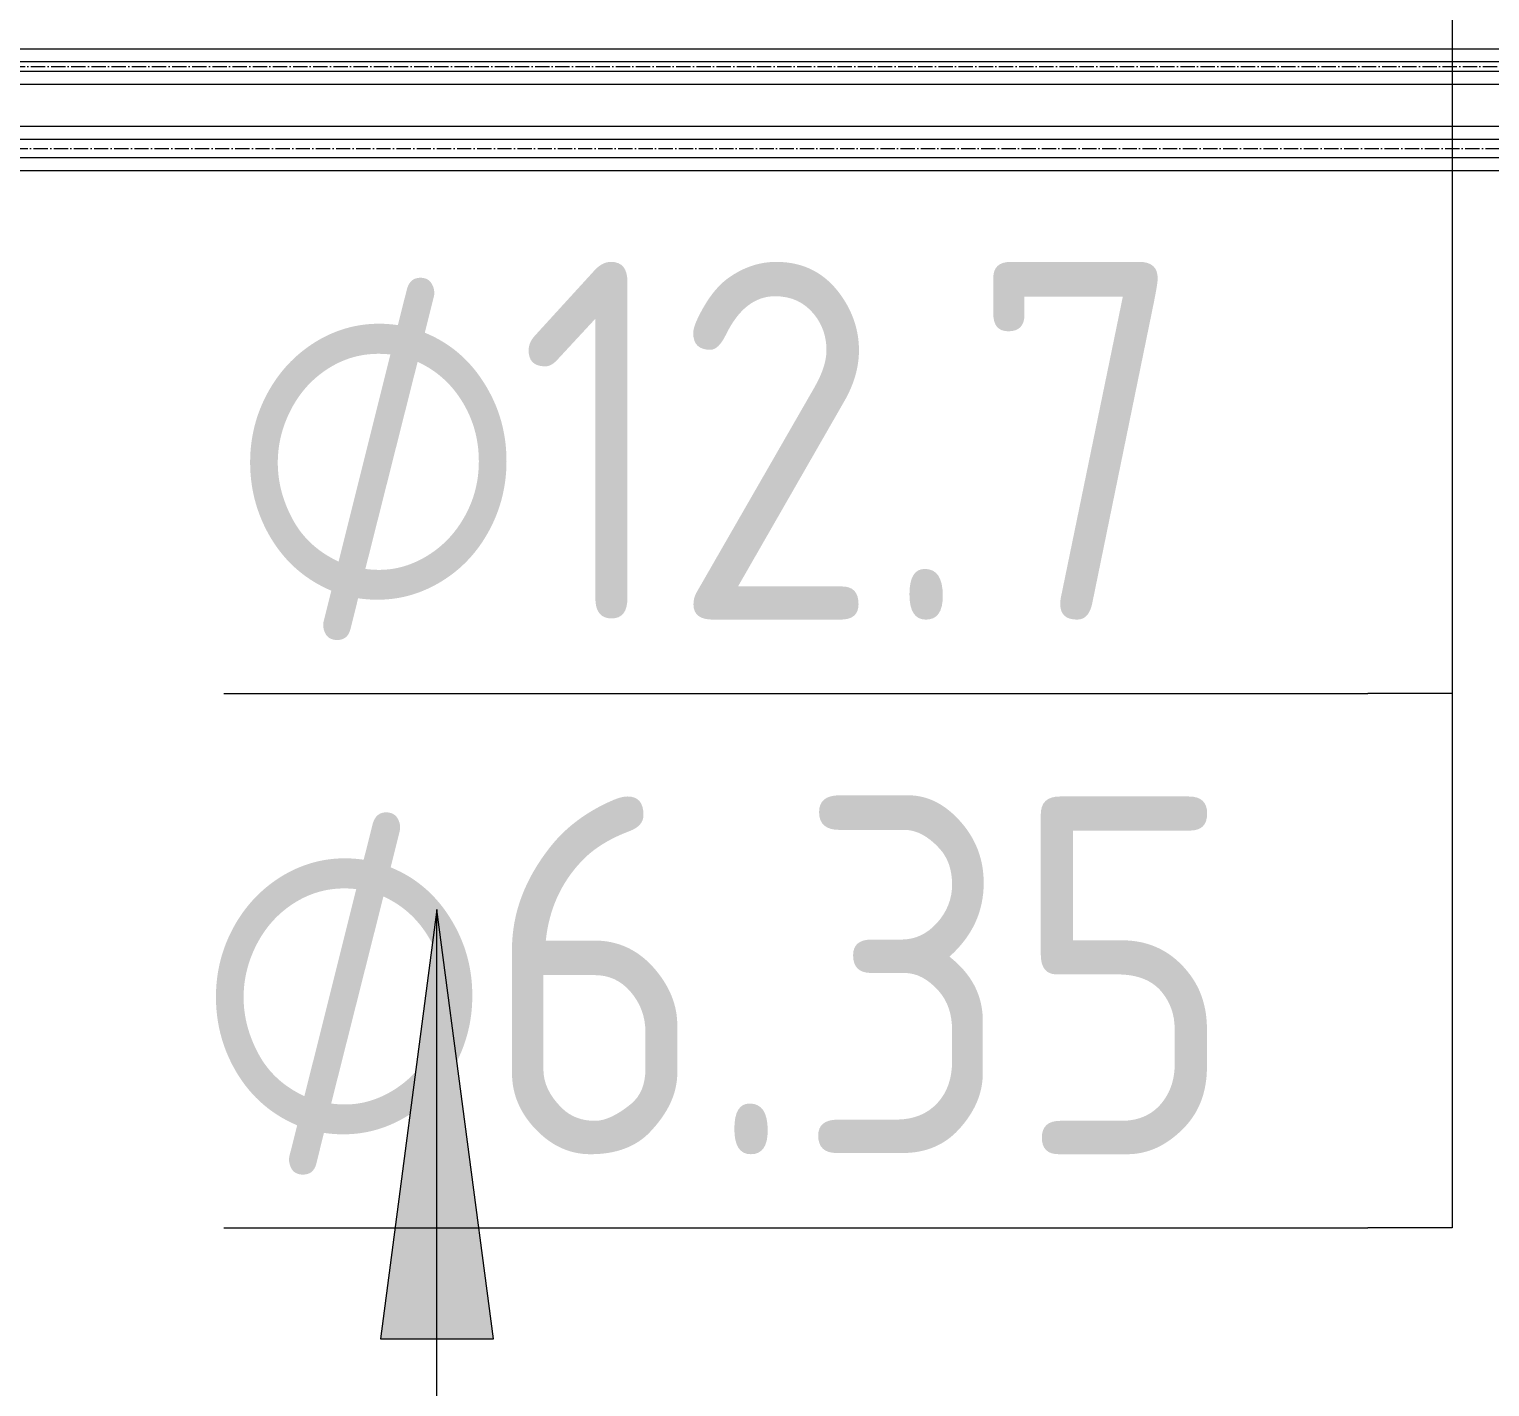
# Model space of a CAD drawing. Header units: millimetres. Extents: x -88595 to 880822, y -1054509 to -148035.
# Drawn here: x 523895 to 524917, y -277678 to -276730 of the extents above; entities that cross this region are included whole.
import ezdxf

# ---------------------------------------------------------------- set-up
doc = ezdxf.new("R2010")
doc.units = ezdxf.units.MM
doc.linetypes.add('$10$ADSK_Осевая', pattern=[14, 10, -2, 0, -2])
for name, color, linetype, lineweight in [('Изоляция', 7, 'Continuous', 18), ('Марки', 7, 'Continuous', 20), ('Оборудование', 7, 'Continuous', 18), ('Размеры', 7, 'Continuous', 9), ('Трубопровод', 7, 'Continuous', 18)]:
    doc.layers.add(name, color=color, linetype=linetype, lineweight=lineweight)
doc.styles.add('$3$GOST Common_3', font='GOST_Common.ttf', dxfattribs={"width": 0.9, "height": 250})
doc.styles.add('$7$GOST Common', font='GOST_Common.ttf', dxfattribs={"width": 0.9, "height": 250})

# ---------------------------------------------------------------- blocks, each defined once
blk = doc.blocks.new('$0$ADSK_M_Трубы - Диаметр_8-160846-В_Координация_кровля ОВ3')
at = {"layer": 'Марки'}
blk.add_line((0, 0), (8, 0), dxfattribs=at)
blk = doc.blocks.new('Кровля')
at = {"layer": 'Размеры'}
blk.add_hatch(color=256, dxfattribs=at).paths.add_polyline_path([(536447.6, 649092.7), (536408.1, 648792.7), (536487.1, 648792.7)])
for p, q in [((536447.6, 649092.7), (536408.1, 648792.7)), ((536487.1, 648792.7), (536447.6, 649092.7)), ((536408.1, 648792.7), (536487.1, 648792.7))]:
    blk.add_line(p, q, dxfattribs=at)
at = {"layer": 'Размеры', "lineweight": 20}
blk.add_line((536447.6, 647592.7), (536447.6, 649092.7), dxfattribs=at)

msp = doc.modelspace()

# ---------------------------------------------------------------- linework, layer by layer
at = {"layer": 'Изоляция', "color": 190, "true_color": 0x8000ff}
for p, q in [((537398.7, -276743.4), (522951.8, -276743.4)), ((522951.8, -276767.8), (537398.7, -276767.8))]:
    msp.add_line(p, q, dxfattribs=at)
at = {"layer": 'Изоляция', "color": 134, "true_color": 0x00a6a6}
for p, q in [((537428.8, -276797.5), (522967.7, -276797.5)), ((522967.7, -276828.2), (537428.8, -276828.2))]:
    msp.add_line(p, q, dxfattribs=at)
at = {"layer": 'Марки'}
for p, q in [((524890.3, -276687.6), (524890.3, -277193.7)), ((524890.3, -276732.7), (524890.3, -277567.2)), ((524890.3, -277193.7), (524831.3, -277193.7)), ((524890.3, -277567.2), (524831.3, -277567.2))]:
    msp.add_line(p, q, dxfattribs=at)
at = {"layer": 'Трубопровод', "color": 190, "true_color": 0x8000ff}
for p, q in [((537398.7, -276752.4), (522951.8, -276752.4)), ((522951.8, -276758.8), (537398.7, -276758.8))]:
    msp.add_line(p, q, dxfattribs=at)
at = {"layer": 'Трубопровод', "color": 190, "linetype": '$10$ADSK_Осевая', "true_color": 0x8000ff}
msp.add_line((522951.8, -276755.6), (537398.7, -276755.6), dxfattribs=at)
at = {"layer": 'Трубопровод', "color": 134, "true_color": 0x00a6a6}
for p, q in [((537428.8, -276806.5), (522967.7, -276806.5)), ((522967.7, -276819.2), (537428.8, -276819.2))]:
    msp.add_line(p, q, dxfattribs=at)
at = {"layer": 'Трубопровод', "color": 134, "linetype": '$10$ADSK_Осевая', "true_color": 0x00a6a6}
msp.add_line((522967.7, -276812.8), (537428.8, -276812.8), dxfattribs=at)

# ---------------------------------------------------------------- block references
at = {"layer": 'Марки', "xscale": 99.99999999999993, "yscale": 99.99999999999993, "zscale": 99.99999999999993}
for p in [(524031.3, -277193.7), (524031.3, -277567.2)]:
    msp.add_blockref('$0$ADSK_M_Трубы - Диаметр_8-160846-В_Координация_кровля ОВ3', p, dxfattribs=at)
at = {"layer": 'Оборудование', "color": 5, "true_color": 0x0000ff}
msp.add_blockref('Кровля', (-12267.3, -926437.4), dxfattribs=at)

# ---------------------------------------------------------------- texts
at = {"layer": 'Марки', "lineweight": 9, "char_height": 250, "attachment_point": 1}
for s, insert, width, style in [('12.7', (524236.8, -276892.1), 606.076, '$7$GOST Common'), ('\\fGOST Common|b0|i0|c254|p34|;\\W.9;⌀', (524034.4, -276892.1), 245.316, '$3$GOST Common_3'), ('6.35', (524212.9, -277265.7), 663.797, '$7$GOST Common'), ('\\fGOST Common|b0|i0|c254|p34|;\\W.9;⌀', (524010.5, -277265.7), 245.316, '$3$GOST Common_3')]:
    msp.add_mtext(s, dxfattribs=dict(at, insert=insert, width=width, style=style))

doc.saveas('drawing.dxf')
